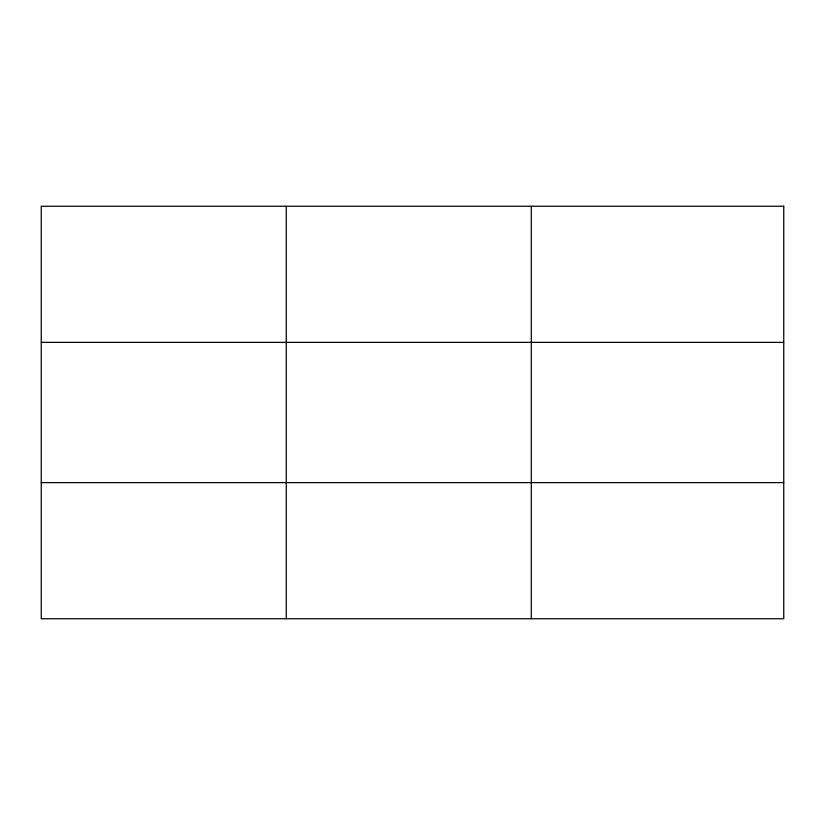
<?xml version="1.0" encoding="UTF-8"?>
<svg xmlns="http://www.w3.org/2000/svg" width="825" height="825" viewBox="0 0 825 825"><rect width="100%" height="100%" fill="white"/><g stroke="black" fill="none" stroke-linecap="round" stroke-linejoin="round"><path stroke-width="1.24" d="M286.275 618.75L286.275 206.25M531.3 618.75L531.3 206.25M41.25 342.375L783.75 342.375M41.25 482.625L783.75 482.625M783.75 206.25L41.25 206.25L41.25 618.75L783.75 618.75L783.75 206.25"/></g></svg>
